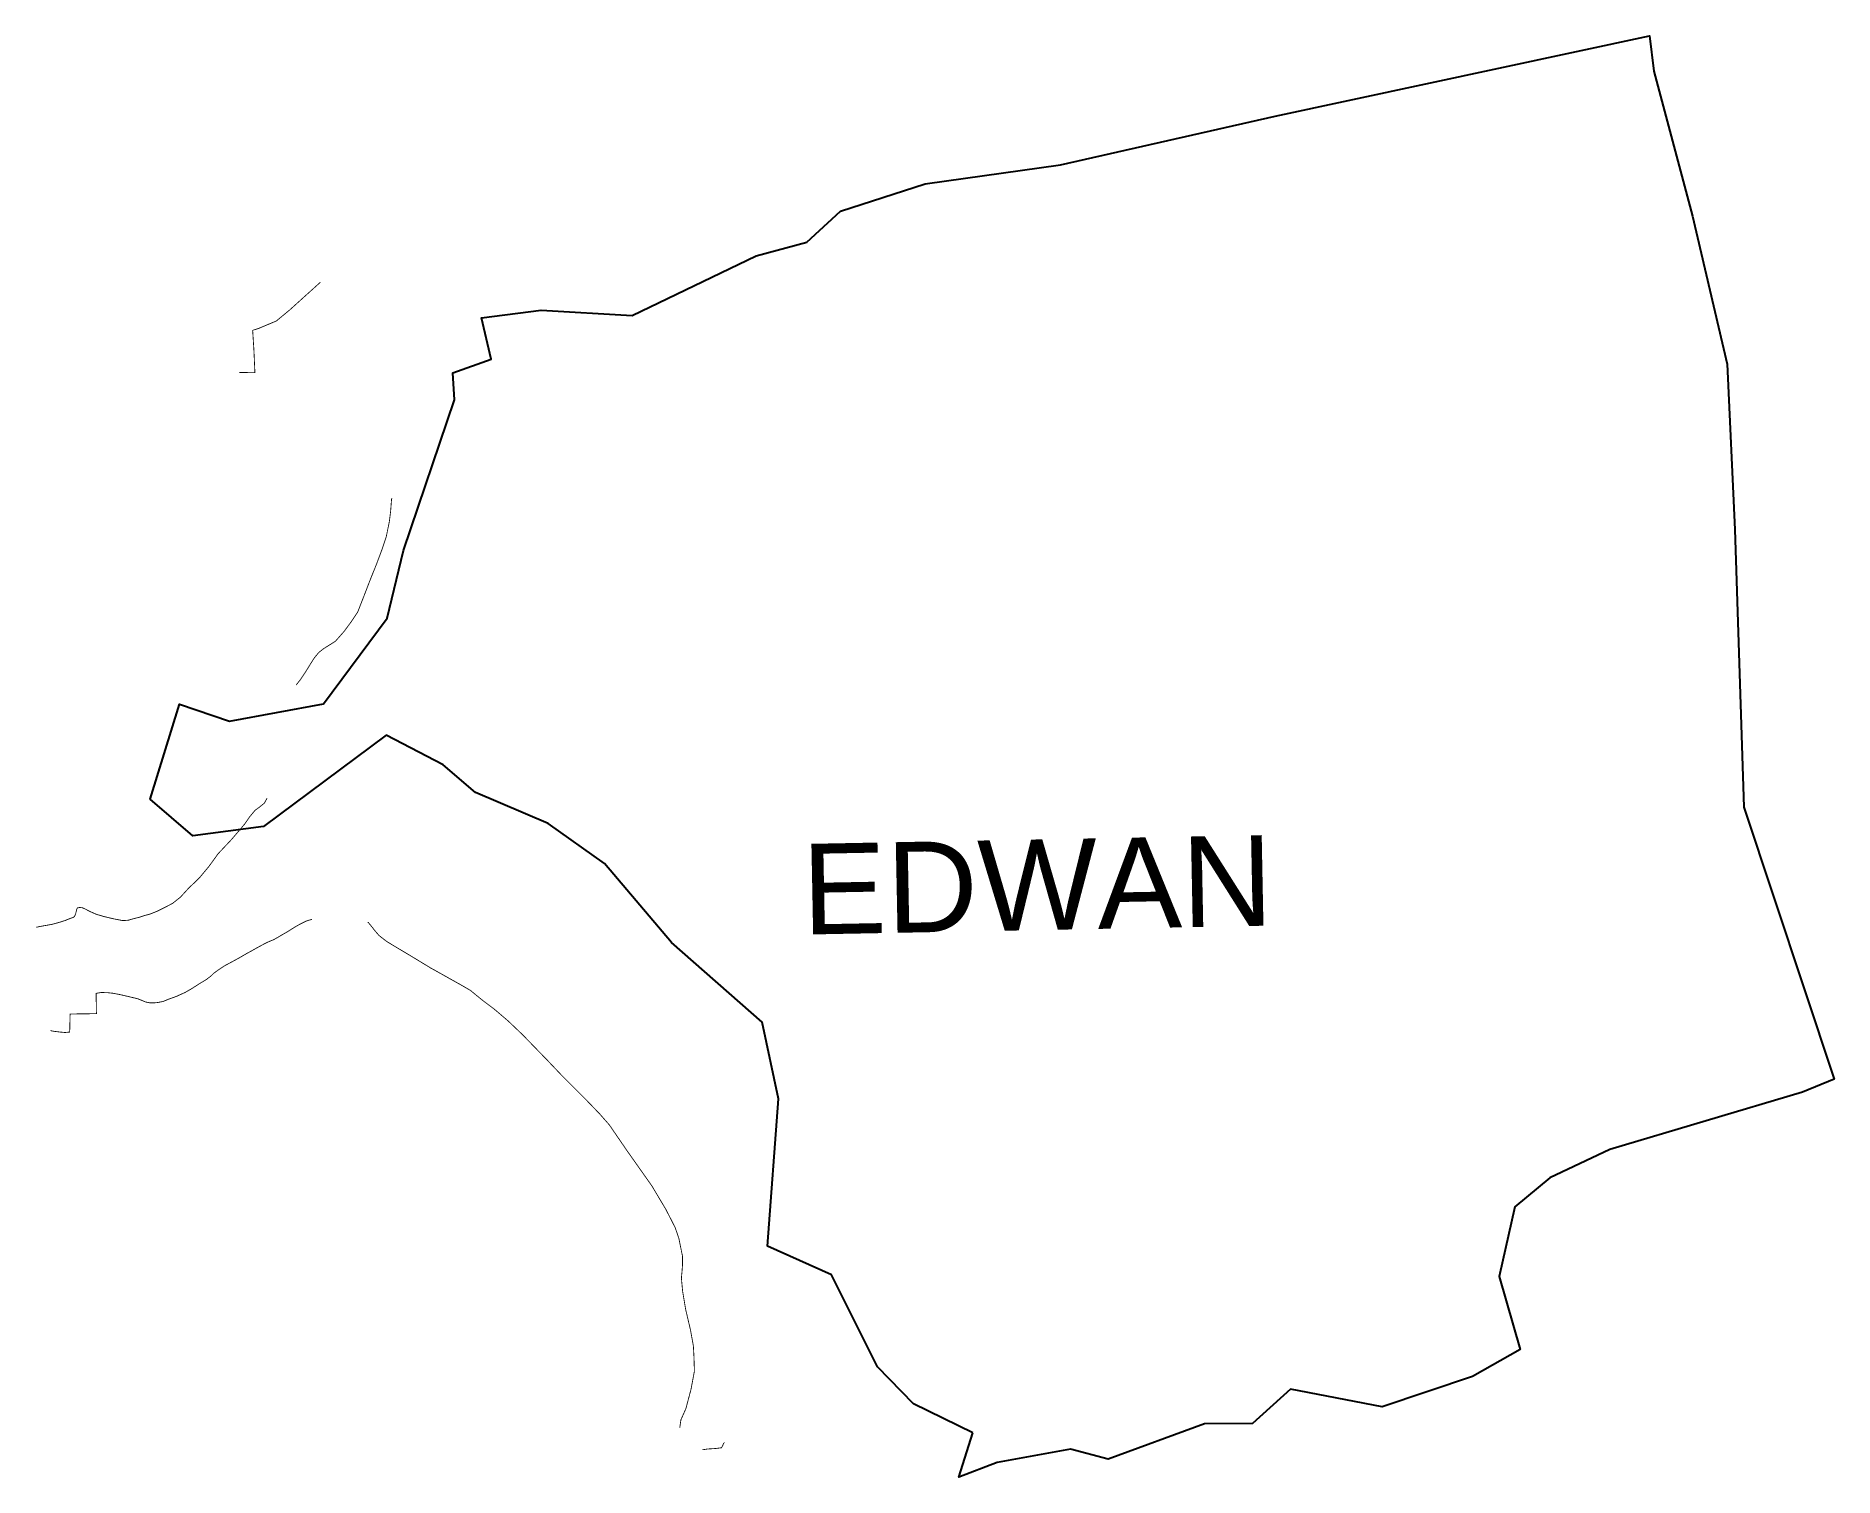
# Model space of a CAD drawing. Header units: metres. Extents: x 260703 to 262862, y 2161505 to 2163234.
import ezdxf

# ---------------------------------------------------------------- set-up
doc = ezdxf.new("R2010")
doc.units = ezdxf.units.M
for name, color, linetype in [('SEAWALL', 170, 'Continuous'), ('village', 3, 'Continuous'), ('VILLAGE NAME', 250, 'Continuous')]:
    doc.layers.add(name, color=color, linetype=linetype)
doc.styles.get("Standard").update_dxf_attribs({"font": 'simplex.shx'})

msp = doc.modelspace()

# ---------------------------------------------------------------- linework, layer by layer
at = {"layer": 'SEAWALL', "color": 30, "const_width": 1, "flags": 128}
for points in [[(260947.6, 2162830.2), (260966.2, 2162830), (260965, 2162857.3), (260963.5, 2162880.8), (260971.4, 2162883.4), (260991.9, 2162892), (261008, 2162905.3), (261044.9, 2162938.6)], [(261130.8, 2162679.6), (261130.2, 2162678.1), (261129.1, 2162663.4), (261127.6, 2162651.5), (261123.9, 2162633.2), (261118.4, 2162616.9), (261112.2, 2162600.3), (261105, 2162582.4), (261097, 2162561.7), (261089.5, 2162542.5), (261081.7, 2162530.9), (261073.3, 2162519.5), (261062.8, 2162507.6), (261048.6, 2162498.7), (261042.6, 2162493.9), (261037.5, 2162487.6), (261033.5, 2162481.4), (261027.2, 2162471.1), (261020.3, 2162460.9), (261015.7, 2162455.2)], [(260980.8, 2162319.2), (260977.5, 2162313.3), (260970.7, 2162307.8), (260966.7, 2162305.1), (260959.8, 2162296.8), (260953.8, 2162288.1), (260948.3, 2162281.6), (260938.1, 2162269.7), (260922.1, 2162252.7), (260911.1, 2162237.5), (260906.1, 2162231.5), (260900.1, 2162224.3), (260893.9, 2162218.1), (260887.4, 2162212.1), (260876.8, 2162200.5), (260871.1, 2162196), (260867.3, 2162193), (260857.9, 2162188.1), (260848.4, 2162183.4), (260839.9, 2162180.1), (260833.8, 2162178.5), (260828, 2162176.5), (260819.8, 2162174.5), (260814.6, 2162172.9), (260810.9, 2162172.6), (260806.4, 2162172.6), (260796.2, 2162174.6), (260784.9, 2162177.3), (260775.7, 2162180), (260767, 2162183.9), (260763.3, 2162185.9), (260759.5, 2162187.7), (260757.4, 2162188), (260755.7, 2162188.1), (260753.4, 2162187.7), (260752.2, 2162185.8), (260751.9, 2162184.1), (260751, 2162180.4), (260749.8, 2162177.7), (260748.5, 2162176.3), (260745.4, 2162175.3), (260742, 2162174), (260738.5, 2162172.5), (260731.1, 2162170.2), (260722.7, 2162167.9), (260708, 2162165.3), (260703.9, 2162164.4)], [(260720.8, 2162040.3), (260725.2, 2162039.5), (260732.8, 2162038.6), (260738.2, 2162038.1), (260743.9, 2162038.6), (260744.4, 2162060.3), (260776, 2162060.7), (260775.6, 2162085.1), (260781.6, 2162086.1), (260789.3, 2162085.9), (260795.7, 2162085.2), (260803.8, 2162083.7), (260815.1, 2162081.1), (260825.5, 2162078.6), (260830.1, 2162076.8), (260835, 2162074.7), (260839.5, 2162073.8), (260844.6, 2162073.6), (260849.6, 2162074.1), (260855.9, 2162075.3), (260861.7, 2162077.7), (260871.9, 2162081.4), (260882.5, 2162086.2), (260890.5, 2162090.8), (260899.2, 2162096.4), (260908, 2162101.7), (260913.8, 2162106.2), (260916.4, 2162108.9), (260922.2, 2162113.1), (260929.3, 2162117.9), (260936.6, 2162121.8), (260947.1, 2162127.5), (260956.9, 2162133.2), (260964.4, 2162137.3), (260973, 2162142.1), (260979.8, 2162145.7), (260984.6, 2162147.8), (260989.4, 2162149.8), (260997.6, 2162154.6), (261006.9, 2162160), (261013.6, 2162164.3), (261020.1, 2162168), (261028, 2162171.9), (261034.8, 2162174)], [(261101.4, 2162170.5), (261102.3, 2162170.1), (261104.6, 2162167.4), (261111, 2162159.3), (261115.3, 2162154.4), (261124.6, 2162147.2), (261135.2, 2162140.8), (261156, 2162128.4), (261176.7, 2162115.8), (261192.1, 2162107.2), (261213.5, 2162095.2), (261224.9, 2162088.6), (261239.7, 2162076.5), (261253.3, 2162066.3), (261270.1, 2162052), (261287.6, 2162035.3), (261317.5, 2162004.5), (261336, 2161985), (261365.5, 2161955.5), (261380.2, 2161940.2), (261391.7, 2161927.1), (261412.8, 2161896.3), (261442.6, 2161854.1), (261459.4, 2161825.9), (261470.4, 2161804.5), (261474.9, 2161791.7), (261477.5, 2161779.1), (261479.5, 2161769.2), (261479.5, 2161759.8), (261478.8, 2161750.8), (261478.1, 2161743.3), (261479.6, 2161727.4), (261483.3, 2161705.4), (261489.1, 2161680.7), (261492.5, 2161661.8), (261493.2, 2161648.6), (261493.7, 2161631.6), (261489.7, 2161610.1), (261483.5, 2161586.7), (261477.5, 2161573.2), (261476.2, 2161563.9)], [(261503.4, 2161537.3), (261509.2, 2161538.2), (261518.7, 2161538.8), (261526.2, 2161539.7), (261527.8, 2161542.6), (261528.5, 2161544.5), (261529.8, 2161546.1)]]:
    msp.add_lwpolyline(points, dxfattribs=at)
at = {"layer": 'village', "color": 3, "true_color": 0x00ff00}
msp.add_polyline3d([(261827.8, 2161557.8, 0), (261756.7, 2161592.3, 0), (261713.4, 2161636.9, 0), (261658.4, 2161747.4, 0), (261581.5, 2161781.7, 0), (261594.8, 2161958.5, 0), (261574.9, 2162050.6, 0), (261466.3, 2162146.1, 0), (261385.8, 2162241.1, 0), (261318.3, 2162288.9, 0), (261231, 2162326.3, 0), (261192.3, 2162359.5, 0), (261123.6, 2162394.9, 0), (260976.6, 2162285.4, 0), (260891.6, 2162274.3, 0), (260840.5, 2162318.1, 0), (260875.6, 2162432.1, 0), (260935.8, 2162411.9, 0), (261048.6, 2162432.6, 0), (261125, 2162535.2, 0), (261144.5, 2162616.6, 0), (261205.8, 2162797.5, 0), (261203.9, 2162829.9, 0), (261249.7, 2162846.3, 0), (261238.3, 2162895.7, 0), (261309.9, 2162904.9, 0), (261418.9, 2162898.5, 0), (261567.9, 2162970.4, 0), (261628.8, 2162986.7, 0), (261669.2, 2163023.8, 0), (261770.7, 2163056.8, 0), (261933.1, 2163079.3, 0), (262190.7, 2163137.9, 0), (262640, 2163234.1, 0), (262645.1, 2163191.9, 0), (262691.7, 2163017.8, 0), (262733.3, 2162840.3, 0), (262742.4, 2162641.7, 0), (262753.3, 2162308.4, 0), (262861.6, 2161982, 0), (262823.6, 2161966.6, 0), (262592.6, 2161897.8, 0), (262520.3, 2161863.5, 0), (262478.5, 2161828.9, 0), (262459.5, 2161745.2, 0), (262484.9, 2161657.8, 0), (262427.5, 2161625.2, 0), (262319.3, 2161588.8, 0), (262209.2, 2161610.2, 0), (262163.4, 2161569, 0), (262106.1, 2161568.4, 0), (261990.5, 2161526.2, 0), (261945.2, 2161537.9, 0), (261857.2, 2161522.1, 0), (261811, 2161504.6, 0)], close=True, dxfattribs=at)

# ---------------------------------------------------------------- texts
at = {"layer": 'VILLAGE NAME', "insert": (261621.7, 2162264.3), "char_height": 108.748, "attachment_point": 1, "rotation": 1.1028}
msp.add_mtext_dynamic_manual_height_columns('{\\fArial|b0|i0|c0|p34;EDWAN}', width=726.929, gutter_width=543.7, heights=[0], dxfattribs=at)

doc.saveas('drawing.dxf')
